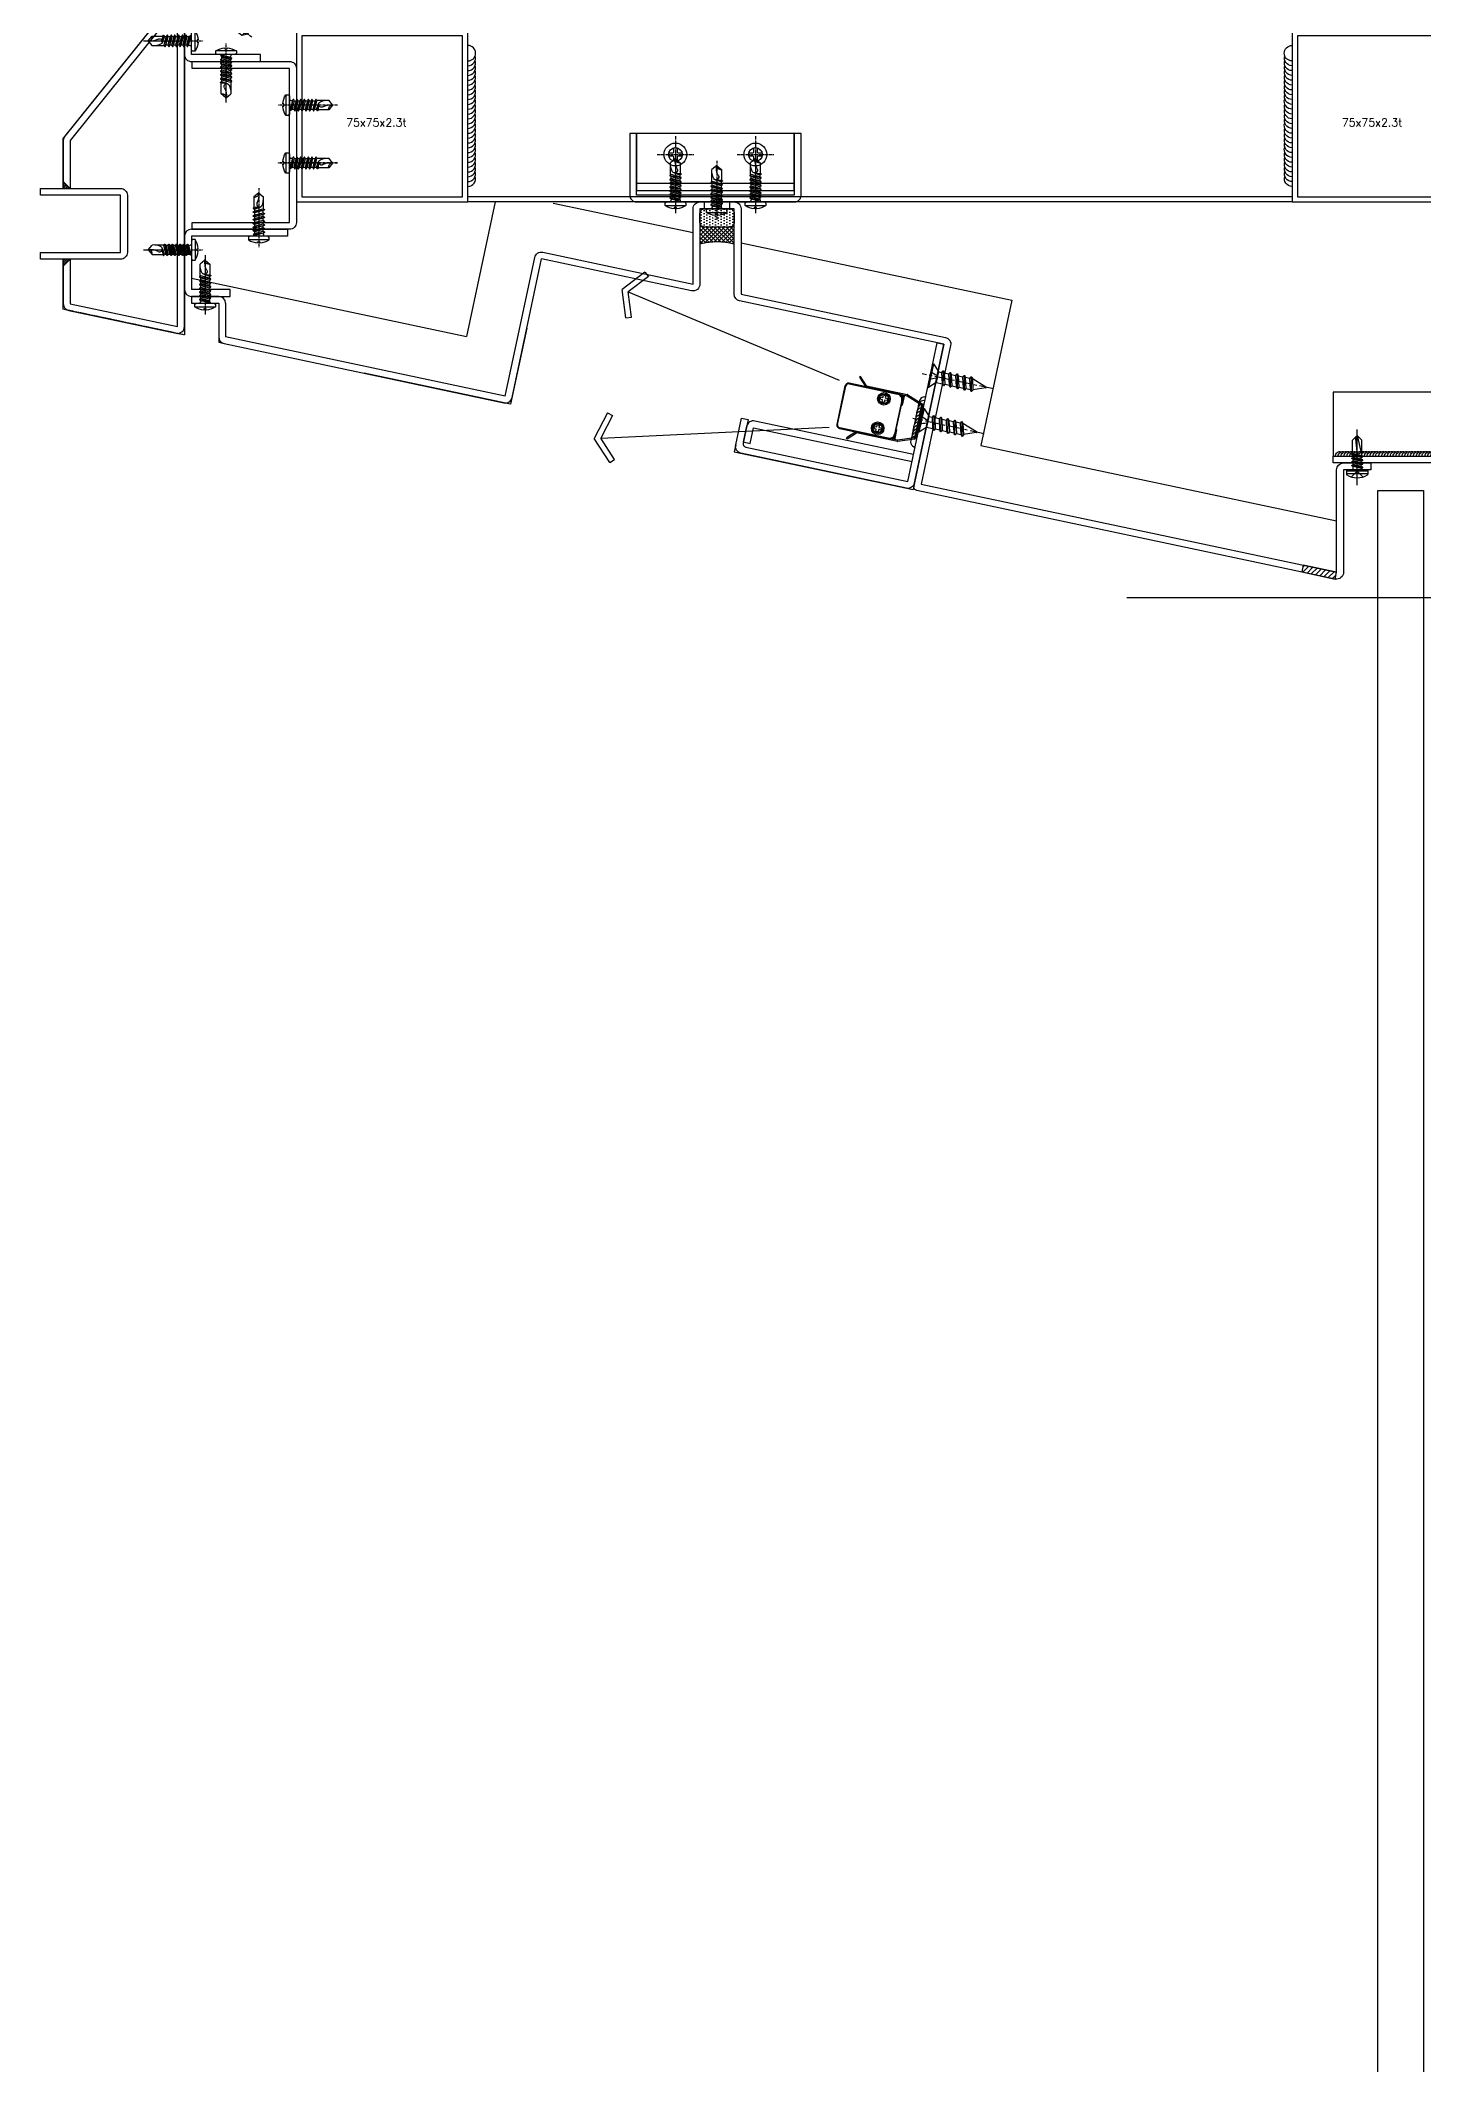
# Model space of a CAD drawing. Extents: x -3378 to 102197, y -3799 to 48702.
# Drawn here: x 85202 to 85807, y 27603 to 28489 of the extents above; entities that cross this region are included whole.
import ezdxf

# ---------------------------------------------------------------- set-up
doc = ezdxf.new("R2010")
doc.units = 0
doc.linetypes.add('CENTER', pattern=[2, 1.25, -0.25, 0.25, -0.25])
doc.linetypes.add('HIDDEN', pattern=[0.375, 0.25, -0.125])
for name, color, linetype in [('24WELD', 55, 'Continuous'), ('ARR', 6, 'Continuous'), ('BCM-draft', 252, 'Continuous'), ('BCM-SIL', 8, 'Continuous'), ('CENTER', 4, 'CENTER'), ('CL', 14, 'CENTER'), ('GM_SECT_15', 15, 'Continuous'), ('LAYER3', 165, 'Continuous'), ('螺絲 固定五金 FASTENERS', 124, 'Continuous'), ('螺絲、螺栓', 4, 'Continuous'), ('視覺模型鋁擠型暫替', 4, 'Continuous'), ('視覺模型鋁擠型暫替-RefEdit0', 4, 'Continuous'), ('金屬面材 METAL PANEL', 2, 'Continuous'), ('隱藏線 HIDDEN', 8, 'HIDDEN')]:
    doc.layers.add(name, color=color, linetype=linetype)
doc.layers.add('不顯示', color=254, linetype='Continuous', plot=False)
doc.styles.add('DIM', font='simplex.shx', dxfattribs={"bigfont": 'chineset.shx'})
pattern_1 = [(45, (-80779.971, -992207.95374), (-0.44194173824, 0.44194173824), [])]

# ---------------------------------------------------------------- blocks, each defined once
blk = doc.blocks.new('A$C20AE7E0D')
at = {"layer": 'ARR', "color": 0, "linetype": 'CENTER', "ltscale": 0.87}
blk.add_line((21, 0), (-5.1, 0), dxfattribs=at)
at = {"layer": 'ARR', "color": 0, "linetype": 'ByBlock', "ltscale": 0.3}
for p, q in [((-1.61, -4.5), (-1.61, 4.5)), ((0.5, 2.24), (1.14, 1.9)), ((0.72, 2.13), (1.65, -2.5)), ((1.89, 1.9), (1.14, 1.9)), ((2.24, 2.5), (3.24, -2.5)), ((3.48, 1.9), (2.73, 1.9)), ((3.83, 2.5), (4.83, -2.5)), ((5.07, 1.9), (4.32, 1.9)), ((5.42, 2.5), (6.42, -2.5)), ((6.81, 1.9), (5.91, 1.9)), ((7.16, 2.5), (8.16, -2.5)), ((8.4, 1.9), (7.65, 1.9)), ((8.75, 2.5), (9.75, -2.5)), ((10.14, 1.9), (9.24, 1.9)), ((10.49, 2.5), (11.49, -2.5)), ((11.73, 1.9), (10.98, 1.9)), ((12.08, 2.5), (12.7, -0.6)), ((17.12, 2.1), (12.46, 2.1)), ((18.83, 0.06), (17.12, 2.1)), ((18.83, 0.06), (18.95, 0.06)), ((19, -0.01), (19, 0.01)), ((2.14, -1.9), (2.89, -1.9)), ((3.73, -1.9), (4.48, -1.9)), ((5.32, -1.9), (6.07, -1.9)), ((6.91, -1.9), (7.81, -1.9)), ((8.65, -1.9), (9.4, -1.9)), ((10.24, -1.9), (11.14, -1.9)), ((11.87, -2.1), (15.91, -2.1)), ((18.83, -0.06), (17.12, -2.1)), ((18.83, -0.06), (18.95, -0.06))]:
    blk.add_line(p, q, dxfattribs=at)
blk.add_lwpolyline([(-2.98, -0.5, 0.134476), (-1.61, -4.5), (-0.58, -4.5, 0.198912), (-0.44, -4.44), (-0.06, -4.06, 0.198912), (0, -3.92), (0, 3.92, 0.198912), (-0.06, 4.06), (-0.44, 4.44, 0.198912), (-0.58, 4.5), (-1.61, 4.5, 0.134562), (-2.98, 0.5), (-2.48, 0.5), (-2.48, -0.5), (-2.98, -0.5)], format="xyb", dxfattribs=at)
blk.add_lwpolyline([(1.14, 1.9), (2.14, -1.9), (1.8, -2.5), (1.65, -2.5), (1.3, -1.9), (0.3, 1.9), (0.5, 2.24)], dxfattribs=at)
for points in [[(3.24, -2.5), (2.89, -1.9), (1.89, 1.9), (2.24, 2.5), (2.39, 2.5), (2.73, 1.9), (3.73, -1.9), (3.39, -2.5)], [(4.83, -2.5), (4.48, -1.9), (3.48, 1.9), (3.83, 2.5), (3.98, 2.5), (4.32, 1.9), (5.32, -1.9), (4.98, -2.5)], [(6.42, -2.5), (6.07, -1.9), (5.07, 1.9), (5.42, 2.5), (5.57, 2.5), (5.91, 1.9), (6.91, -1.9), (6.57, -2.5)], [(8.16, -2.5), (7.81, -1.9), (6.81, 1.9), (7.16, 2.5), (7.31, 2.5), (7.65, 1.9), (8.65, -1.9), (8.31, -2.5)], [(9.75, -2.5), (9.4, -1.9), (8.4, 1.9), (8.75, 2.5), (8.9, 2.5), (9.24, 1.9), (10.24, -1.9), (9.9, -2.5)], [(11.49, -2.5), (11.14, -1.9), (10.14, 1.9), (10.49, 2.5), (10.64, 2.5), (10.98, 1.9), (11.98, -1.9), (11.64, -2.5)], [(12.08, 2.5), (11.73, 1.9), (12.7, -0.6), (12.46, 2.1), (12.23, 2.5)]]:
    blk.add_lwpolyline(points, close=True, dxfattribs=at)
for centre, radius, start, end in [((0.67, 3.07), 0.874, 220.33884, 257.78016), ((13.86, -0.29), 1.2, 56.15202, 236.15202), ((17.85, 6.88), 7.01, 241.64577, 278.00805), ((18.9, 1.75), 1.82, 168.86169, 267.68654), ((18.95, 0.01), 0.05, 0, 90), ((1.17, -3.34), 1.44, 84.73115, 144.21996), ((16.52, 4.88), 7.01, 241.64577, 274.95411), ((18.95, -0.01), 0.05, 270, 0)]:
    blk.add_arc(centre, radius, start, end, dxfattribs=at)
blk = doc.blocks.new('*U77')
at = {"color": 0, "linetype": 'ByBlock'}
blk.add_blockref('A$C20AE7E0D', (0, 0), dxfattribs=at)
blk = doc.blocks.new('123')
at = {"layer": '金屬面材 METAL PANEL', "linetype": 'Continuous'}
for p, q in [((-48.96, -38.34), (-48.96, -14.95)), ((-45.96, -11.95), (-3.96, -11.95)), ((-3.96, -14.95), (-45.96, -14.95)), ((-45.96, -14.95), (-45.96, -38.34)), ((-3.96, -11.95), (-3.96, -14.95)), ((-28.96, -38.34), (-45.96, -38.34)), ((-45.96, -41.34), (-28.96, -41.34)), ((-28.96, -41.34), (-28.96, -38.34))]:
    blk.add_line(p, q, dxfattribs=at)
blk.add_lwpolyline([(-48.96, 76.42), (-48.96, 64.42, 0.414214), (-45.96, 61.42), (-15.78, 61.42), (-15.78, 64.42), (-45.96, 64.42), (-45.96, 76.42), (-48.96, 76.42)], format="xyb", dxfattribs=at)
blk.add_lwpolyline([(-45.67, 61.42), (-3, 61.42, -0.414214), (0, 58.42), (0, -8.95, -0.414214), (-3, -11.95), (-45.67, -11.95), (-45.67, -8.95), (-3, -8.95), (-3, 58.42), (-45.67, 58.42)], format="xyb", close=True, dxfattribs=at)
for centre, start, end in [((-45.96, -14.95), 90, 180), ((-45.96, -38.34), 180, 270)]:
    blk.add_arc(centre, 3, start, end, dxfattribs=at)
at = {"layer": '螺絲 固定五金 FASTENERS', "xscale": -1}
blk.add_blockref('*U77', (-45.96, 70.42), dxfattribs=at)
at = {"layer": '螺絲 固定五金 FASTENERS'}
for p, xscale, rotation in [((-30.78, 64.42), -1.000000000000001, 90), ((-3, 42.35), -1, 180), ((-3, 17.03), -1, 180), ((-39.96, -44.34), -1, 270)]:
    blk.add_blockref('*U77', p, dxfattribs=dict(at, xscale=xscale, rotation=rotation))
for p, rotation in [((-16.46, -14.95), 90), ((-45.96, -20.95), 180)]:
    blk.add_blockref('*U77', p, dxfattribs=dict(at, rotation=rotation))
blk = doc.blocks.new('雨遮外緣鋁擠型03')
at = {"layer": '視覺模型鋁擠型暫替', "linetype": 'Continuous'}
h = blk.add_hatch(dxfattribs=at)
h.set_pattern_fill('ANSI31', color=1, scale=5)
h.set_pattern_definition(pattern_1)
h.paths.add_polyline_path([(0, 53), (3, 53), (0, 56)])
h = blk.add_hatch(dxfattribs=at)
h.set_pattern_fill('ANSI31', color=1, scale=5)
h.set_pattern_definition(pattern_1)
h.paths.add_polyline_path([(0, 19), (3, 22), (0, 22)])
for p, q in [((0, 56), (0, 56)), ((0, 56), (0, 56)), ((0, 56), (3, 53)), ((3, 22), (0, 19)), ((0, 19), (0, 19)), ((0, 19), (0, 19))]:
    blk.add_line(p, q, dxfattribs=at)
at = {"layer": '視覺模型鋁擠型暫替', "color": 1, "linetype": 'Continuous'}
for points in [[(3, 53), (0, 53), (0, 56), (3, 53)], [(3, 22), (0, 22), (0, 19), (3, 22)]]:
    blk.add_lwpolyline(points, dxfattribs=at)
at = {"layer": '金屬面材 METAL PANEL'}
blk.add_lwpolyline([(0, 19), (0, 2.54, 0.3543), (2.38, -0.39), (49.38, -10.35, 0.476787), (53, -7.42), (53, 137.36), (50.11, 137.36), (0.66, 75.82, 0.170863), (0, 73.94), (0, 56)], format="xyb", dxfattribs=at)
blk.add_lwpolyline([(2.99, 22), (3, 2.54), (50, -7.42), (50, 132.43), (3, 73.94), (2.99, 53)], dxfattribs=at)
blk.add_lwpolyline([(-10, 53), (25, 53, -0.414214), (28, 50), (28, 25, -0.414214), (25, 22), (-10, 22), (-10, 25), (25, 25), (25, 50), (-10, 50)], format="xyb", close=True, dxfattribs=at)
at = {"layer": '隱藏線 HIDDEN'}
blk.add_lwpolyline([(0, 53), (0, 75), (50.11, 137.36), (53, 137.36), (53, -11.12), (0, 0.11), (0, 22)], dxfattribs=at)
blk = doc.blocks.new('A$C19CB1797')
at = {"layer": 'BCM-SIL'}
for p, q in [((3.53, 19.39, 0), (13.03, 19.39, 0)), ((3.53, 18.16, 0), (13.03, 18.16, 0)), ((8.28, 24.29, 0), (8.28, 0, 0)), ((6.49, 17.06, 0), (5.88, 16.71, 0)), ((5.88, 16.71, 0), (10.68, 15.91, 0)), ((5.88, 16.71, 0), (5.88, 16.51, 0)), ((5.88, 16.51, 0), (10.68, 15.72, 0)), ((5.88, 16.51, 0), (6.49, 16.16, 0)), ((6.49, 15.47, 0), (5.88, 15.12, 0)), ((5.88, 15.12, 0), (10.68, 14.32, 0)), ((5.88, 15.12, 0), (5.88, 14.92, 0)), ((5.88, 14.92, 0), (10.68, 14.13, 0)), ((5.88, 14.92, 0), (6.49, 14.57, 0)), ((6.49, 13.88, 0), (5.88, 13.53, 0)), ((5.88, 13.53, 0), (10.68, 12.74, 0)), ((5.88, 13.53, 0), (5.88, 13.33, 0)), ((5.88, 13.33, 0), (10.68, 12.54, 0)), ((5.88, 13.33, 0), (6.49, 12.98, 0)), ((6.49, 12.3, 0), (5.88, 11.94, 0)), ((5.88, 11.94, 0), (10.68, 11.15, 0)), ((5.88, 11.94, 0), (5.88, 11.75, 0)), ((5.88, 11.75, 0), (10.68, 10.95, 0)), ((5.88, 11.75, 0), (6.28, 11.52, 0)), ((8.28, 2.66, 0), (6.28, 11.52, 0)), ((6.28, 11.52, 0), (6.28, 4.66, 0)), ((6.28, 11.52, 0), (10.28, 10.72, 0)), ((6.49, 17.06, 0), (10.07, 16.26, 0)), ((6.49, 16.16, 0), (10.07, 15.36, 0)), ((6.49, 16.16, 0), (6.49, 15.47, 0)), ((6.49, 15.47, 0), (10.07, 14.68, 0)), ((6.49, 14.57, 0), (10.07, 13.78, 0)), ((6.49, 14.57, 0), (6.49, 13.88, 0)), ((6.49, 13.88, 0), (10.07, 13.09, 0)), ((6.49, 12.98, 0), (10.07, 12.19, 0)), ((6.49, 12.98, 0), (6.49, 12.3, 0)), ((6.49, 12.3, 0), (10.07, 11.5, 0)), ((9.03, 4.16, 0), (8.28, 11.12, 0)), ((10.07, 17.06, 0), (10.07, 16.26, 0)), ((10.07, 17.06, 0), (10.07, 16.26, 0)), ((10.07, 16.26, 0), (10.68, 15.91, 0)), ((10.68, 15.72, 0), (10.07, 15.36, 0)), ((10.07, 15.36, 0), (10.07, 14.68, 0)), ((10.07, 14.68, 0), (10.68, 14.32, 0)), ((10.68, 14.13, 0), (10.07, 13.78, 0)), ((10.07, 13.78, 0), (10.07, 13.09, 0)), ((10.07, 13.09, 0), (10.68, 12.74, 0)), ((10.68, 12.54, 0), (10.07, 12.19, 0)), ((10.07, 12.19, 0), (10.07, 11.5, 0)), ((10.07, 11.5, 0), (10.68, 11.15, 0)), ((10.68, 10.95, 0), (10.28, 10.72, 0)), ((10.28, 10.72, 0), (10.28, 4.66, 0)), ((10.68, 15.91, 0), (10.68, 15.72, 0)), ((10.68, 14.32, 0), (10.68, 14.13, 0)), ((10.68, 12.74, 0), (10.68, 12.54, 0)), ((10.68, 11.15, 0), (10.68, 10.95, 0)), ((6.28, 4.66, 0), (8.28, 2.66, 0)), ((8.28, 2.66, 0), (10.28, 4.66, 0)), ((8.28, 2.66, 0), (9.03, 4.16, 0))]:
    blk.add_line(p, q, dxfattribs=at)
at = {"layer": 'BCM-SIL', "elevation": 0}
blk.add_lwpolyline([(12.8, 19.81, 0.297439), (3.75, 19.81, 0.253368), (3.53, 19.39), (3.53, 18.16, 0.414214), (4.03, 17.66), (12.53, 17.66, 0.414214), (13.03, 18.16), (13.03, 19.39, 0.253368)], format="xyb", close=True, dxfattribs=at)
at = {"layer": 'BCM-SIL', "ltscale": 0.1, "elevation": 0}
blk.add_lwpolyline([(5.78, 20.77), (7.8, 18.64, 0.205918), (8.28, 18.43, 0.205918), (8.75, 18.64), (10.78, 20.77)], format="xyb", dxfattribs=at)
at = {"layer": 'BCM-SIL'}
for centre, start, end in [((5.89, 17.06, 0), 0, 90), ((10.67, 17.06, 0), 90, 180)]:
    blk.add_arc(centre, 0.6, start, end, dxfattribs=at)
blk = doc.blocks.new('75x75x2.3t')
at = {"layer": 'GM_SECT_15'}
for points in [[(0, -75), (75, -75), (75, 0), (0, 0)], [(2.3, -72.7), (72.7, -72.7), (72.7, -2.3), (2.3, -2.3)]]:
    blk.add_lwpolyline(points, close=True, dxfattribs=at)
at = {"layer": '不顯示', "linetype": 'Continuous', "insert": (21.79, -38.48), "char_height": 3.5, "attachment_point": 1, "style": 'DIM'}
blk.add_mtext_dynamic_manual_height_columns('75x75x2.3t', width=3.4858, gutter_width=17.5, heights=[0], dxfattribs=at)
blk = doc.blocks.new('*U35')
blk.add_lwpolyline([(1.22, 0.68), (2.48, 0.68, -0.398336), (3.02, 0.16, -0.027263), (3.02, -0.16, -0.398336), (2.48, -0.68), (1.22, -0.68, 0.414214), (0.68, -1.22), (0.68, -2.48, -0.398336), (0.16, -3.02, -0.027263), (-0.16, -3.02, -0.398336), (-0.68, -2.48), (-0.68, -1.22, 0.414214), (-1.22, -0.68), (-2.48, -0.68, -0.398336), (-3.02, -0.16, -0.027263), (-3.02, 0.16, -0.398336), (-2.48, 0.68), (-1.22, 0.68, 0.414214), (-0.68, 1.22), (-0.68, 2.48, -0.398336), (-0.16, 3.02, -0.027263), (0.16, 3.02, -0.398336), (0.68, 2.48), (0.68, 1.22, 0.414214)], format="xyb", close=True)
blk.add_circle((0, 0), 5)
at = {"layer": 'CL'}
for p, q in [((-8.04, 0), (8.04, 0)), ((0, 8.04), (0, -8.04))]:
    blk.add_line(p, q, dxfattribs=at)
blk = doc.blocks.new('圓孔6mm')
at = {"layer": '視覺模型鋁擠型暫替', "color": 6, "linetype": 'Continuous'}
blk.add_circle((0, 0), 3, dxfattribs=at)
at = {"layer": 'BCM-draft'}
blk.add_blockref('*U35', (0, 0), dxfattribs=at)
blk = doc.blocks.new('4t托架')
at = {"layer": '視覺模型鋁擠型暫替', "color": 6, "linetype": 'Continuous'}
blk.add_line((-0.7, -22), (-69.7, -22), dxfattribs=at)
at = {"layer": '視覺模型鋁擠型暫替', "color": 6, "linetype": 'Continuous', "elevation": 0}
blk.add_lwpolyline([(-69.7, -25), (-0.7, -25), (-0.7, 0), (-69.7, 0)], close=True, dxfattribs=at)
at = {"layer": '金屬面材 METAL PANEL', "linetype": 'Continuous', "elevation": 0}
blk.add_lwpolyline([(-69.7, 0), (-72.7, 0), (-72.7, -27, 0.414214), (-69.7, -30), (-0.7, -30, 0.414214), (2.3, -27), (2.3, 0), (-0.7, 0), (-0.7, -27), (-69.7, -27)], format="xyb", close=True, dxfattribs=at)
at = {"layer": '螺絲 固定五金 FASTENERS', "xscale": -1, "rotation": 270}
for p in [(-52.7, -30), (-17.7, -30)]:
    blk.add_blockref('*U77', p, dxfattribs=at)
at = {"layer": '視覺模型鋁擠型暫替', "linetype": 'Continuous'}
for p in [(-52.7, -9.26), (-17.7, -9.26)]:
    blk.add_blockref('圓孔6mm', p, dxfattribs=at)
blk = doc.blocks.new('*u927')
at = {"layer": 'CENTER', "color": 0, "ltscale": 5}
blk.add_line((28.28, 0), (-3.62, 0), dxfattribs=at)
at = {"layer": '螺絲、螺栓', "color": 0, "linetype": 'ByBlock', "ltscale": 0.2}
for p, q in [((0.3, 5.3), (0.3, -5.3)), ((3.1, 2.5), (3.1, -2.5)), ((3.1, 2.39), (4.64, 2.39)), ((5.08, 3.15), (6.34, -3.15)), ((5.7, 2.39), (7.79, 2.39)), ((8.23, 3.15), (9.49, -3.15)), ((8.85, 2.39), (10.94, 2.39)), ((11.38, 3.15), (12.64, -3.15)), ((12, 2.39), (14.09, 2.39)), ((14.53, 3.15), (15.79, -3.15)), ((17.24, 2.39), (15.15, 2.39)), ((17.68, 3.15), (18.94, -3.15)), ((18.17, 2.61), (24.84, 0.24)), ((3.1, -2.39), (5.9, -2.39)), ((6.96, -2.39), (9.05, -2.39)), ((10.11, -2.39), (12.2, -2.39)), ((13.26, -2.39), (15.35, -2.39)), ((16.41, -2.39), (18.5, -2.39)), ((24.84, -0.23), (19.52, -2.25))]:
    blk.add_line(p, q, dxfattribs=at)
blk.add_lwpolyline([(3.1, -2.5), (0.3, -5.3), (0, -5.3), (0, 5.3), (0.3, 5.3), (3.1, 2.5)], dxfattribs=at)
blk.add_lwpolyline([(0, 1.61, -0.048054), (2.67, 0.68, -0.292428), (3.1, 0, -0.292428), (2.67, -0.68, -0.048054), (0, -1.61, -0.048054)], format="xyb", dxfattribs=at)
for points in [[(6.34, -3.15), (5.9, -2.39), (4.64, 2.39), (5.08, 3.15), (5.27, 3.15), (5.7, 2.39), (6.96, -2.39), (6.53, -3.15)], [(9.49, -3.15), (9.05, -2.39), (7.79, 2.39), (8.23, 3.15), (8.42, 3.15), (8.85, 2.39), (10.11, -2.39), (9.68, -3.15)], [(12.64, -3.15), (12.2, -2.39), (10.94, 2.39), (11.38, 3.15), (11.57, 3.15), (12, 2.39), (13.26, -2.39), (12.83, -3.15)], [(15.79, -3.15), (15.35, -2.39), (14.09, 2.39), (14.53, 3.15), (14.72, 3.15), (15.15, 2.39), (16.41, -2.39), (15.98, -3.15)], [(18.94, -3.15), (18.5, -2.39), (17.24, 2.39), (17.68, 3.15), (17.87, 3.15), (18.3, 2.39), (19.56, -2.39), (19.13, -3.15)]]:
    blk.add_lwpolyline(points, close=True, dxfattribs=at)
blk.add_arc((24.75, 0), 0.252, 292.16272, 69.4623, dxfattribs=at)
blk = doc.blocks.new('*U929')
blk.add_blockref('*u927', (0, 0))
blk = doc.blocks.new('燈座')
for p, q in [((-78.77, 14.27), (-79.2, 11.3)), ((-79.16, 11.3), (0, 0)), ((0.42, 2.97, 0), (0, 0))]:
    blk.add_line(p, q)
at = {"layer": '金屬面材 METAL PANEL', "linetype": 'Continuous'}
for points in [[(9.18, 64.35), (0.42, 2.97, -0.414214), (-2.97, 0.42), (-76.23, 10.88, -0.414214), (-78.77, 14.27), (-77.08, 26.15), (-74.11, 25.73), (-75.59, 15.33, 0.414214), (-74.32, 13.64), (-2.55, 3.39), (6.21, 64.77)], [(-72.55, 15.4), (-71.56, 22.33), (-1.27, 12.3), (-0.85, 15.27), (-71.14, 25.3, 0.414214), (-74.53, 22.76), (-75.52, 15.83)]]:
    blk.add_lwpolyline(points, format="xyb", close=True, dxfattribs=at)
at = {"layer": '螺絲 固定五金 FASTENERS', "rotation": 351.8790730473864}
for p in [(4.14, 50.28, 0), (1.32, 30.48, 0)]:
    blk.add_blockref('*U929', p, dxfattribs=at)
blk = doc.blocks.new('箭頭2')
at = {"layer": 'LAYER3', "ltscale": 10}
for p, q in [((-21.7, -12.5), (0, 0)), ((21.7, -12.5), (0, 0)), ((-21.7, -12.5), (-19.2, -16.8)), ((-19.2, -16.8), (0, -5.8)), ((19.2, -16.8), (0, -5.8)), ((0, -5.8), (0, -205.8)), ((21.7, -12.5), (19.2, -16.8))]:
    blk.add_line(p, q, dxfattribs=at)
blk = doc.blocks.new('L1燈具')
at = {"color": 133, "linetype": 'Continuous'}
for p, q in [((-26.94, 17.91), (-27.33, 17.61)), ((-24, 14), (-26.94, 17.91)), ((-27.33, 17.61), (-24.4, 13.7)), ((-24, 14), (-5.92, 11.42)), ((-9.83, 11.47), (-5.99, 10.93)), ((-7.78, 10.68), (-8.05, 8.75)), ((-7.29, 10.61), (-7.85, 6.69)), ((-5.99, 10.93), (0.56, 7.42)), ((-5.76, 11.36), (0.79, 7.86)), ((-8.34, 6.76), (-7.85, 6.69)), ((0.56, 7.42), (-1.54, -7.28)), ((1.05, 7.35), (-1.05, -7.35)), ((-27.26, -6.33), (-31.17, -9.26)), ((-30.87, -9.66), (-26.96, -6.72)), ((-8.88, -9.3), (-26.96, -6.72)), ((-8.81, -8.81), (-12.64, -8.27)), ((-10.46, -8.08), (-10.18, -6.15)), ((-9.97, -8.15), (-9.41, -4.23)), ((-9.9, -4.16), (-9.41, -4.23)), ((-1.54, -7.28), (-8.81, -8.81)), ((-1.44, -7.77), (-8.71, -9.3)), ((-30.87, -9.66), (-31.17, -9.26))]:
    blk.add_line(p, q, dxfattribs=at)
at = {"color": 53}
for p, q in [((-33.28, 13.37), (-35.71, -3.65)), ((-10.1, 11.58), (-31.58, 14.64)), ((-10.13, -6.29), (-7.98, 8.75)), ((-34.43, -5.35), (-12.96, -8.41))]:
    blk.add_line(p, q, dxfattribs=at)
at = {"color": 165}
for p, q in [((-35.67, -3.63), (-33.25, 13.34)), ((-35.48, -3.66), (-33.06, 13.31)), ((-33.28, 13.37), (-33.22, 13.62)), ((-33.28, 13.37), (-33.28, 13.37)), ((-33.25, 13.34), (-33.28, 13.37)), ((-33.06, 13.31), (-33.25, 13.34)), ((-33.22, 13.62), (-33.1, 13.9)), ((-33.1, 13.9), (-32.92, 14.15)), ((-31.59, 14.41), (-31.56, 14.61)), ((-31.59, 14.41), (-10.16, 11.36)), ((-31.56, 14.61), (-31.58, 14.64)), ((-31.58, 14.64), (-31.58, 14.64)), ((-31.56, 14.61), (-10.14, 11.55)), ((-17.58, 8.59), (-17.44, 9.58)), ((-17.44, 9.58), (-16.45, 9.44)), ((-16.45, 9.44), (-16.31, 10.43)), ((-16.31, 10.43), (-15.32, 10.29)), ((-15.32, 10.29), (-15.46, 9.3)), ((-15.46, 9.3), (-14.47, 9.16)), ((-14.47, 9.16), (-14.61, 8.17)), ((-10.16, 11.36), (-10.14, 11.55)), ((-10.14, 11.55), (-10.1, 11.58)), ((-10.1, 11.58), (-10.1, 11.58)), ((-16.59, 8.45), (-17.58, 8.59)), ((-16.73, 7.46), (-16.59, 8.45)), ((-15.74, 7.32), (-16.73, 7.46)), ((-15.6, 8.31), (-15.74, 7.32)), ((-14.61, 8.17), (-15.6, 8.31)), ((-8.21, 8.75), (-10.35, -6.23)), ((-8.01, 8.73), (-10.15, -6.26)), ((-10.1, -6.1), (-8.01, 8.55)), ((-8.21, 8.75), (-8.01, 8.73)), ((-8.01, 8.73), (-7.98, 8.75)), ((-7.98, 8.75), (-7.98, 8.75)), ((-35.72, -3.9), (-35.71, -3.65)), ((-35.68, -4.21), (-35.72, -3.9)), ((-35.67, -3.63), (-35.71, -3.65)), ((-35.71, -3.65), (-35.71, -3.65)), ((-35.58, -4.5), (-35.68, -4.21)), ((-35.48, -3.66), (-35.67, -3.63)), ((-34.4, -5.32), (-34.43, -5.35)), ((-34.43, -5.35), (-34.43, -5.35)), ((-34.37, -5.13), (-34.4, -5.32)), ((-12.98, -8.38), (-34.4, -5.32)), ((-12.95, -8.18), (-34.37, -5.13)), ((-19.44, -4.45), (-19.3, -3.46)), ((-18.45, -4.59), (-19.44, -4.45)), ((-19.3, -3.46), (-18.31, -3.6)), ((-18.59, -5.58), (-18.45, -4.59)), ((-17.6, -5.72), (-18.59, -5.58)), ((-18.31, -3.6), (-18.17, -2.61)), ((-18.17, -2.61), (-17.18, -2.75)), ((-17.46, -4.73), (-17.6, -5.72)), ((-16.47, -4.87), (-17.46, -4.73)), ((-17.18, -2.75), (-17.32, -3.74)), ((-17.32, -3.74), (-16.33, -3.88)), ((-16.33, -3.88), (-16.47, -4.87)), ((-12.95, -8.18), (-12.98, -8.38)), ((-12.98, -8.38), (-12.96, -8.41)), ((-12.96, -8.41), (-12.96, -8.41)), ((-10.35, -6.23), (-10.15, -6.26)), ((-10.15, -6.26), (-10.13, -6.29)), ((-10.13, -6.29), (-10.13, -6.29))]:
    blk.add_line(p, q, dxfattribs=at)
at = {"color": 165, "linetype": 'Continuous'}
for p, q in [((-24, 14), (-24.4, 13.7)), ((-24, 14), (-24.25, 13.57)), ((-24, 14), (-24.07, 13.54)), ((-7.73, 11.17), (-7.88, 11.06)), ((-7.29, 10.61), (-7.78, 10.68)), ((-5.92, 11.42), (-5.99, 10.93)), ((-5.76, 11.36), (-5.99, 10.93)), ((-8.29, 8.76), (-8.09, 8.73)), ((-8.09, 8.73), (-8.06, 8.75)), ((-8.06, 8.72), (-7.57, 8.65)), ((0.79, 7.86), (0.56, 7.42)), ((1.05, 7.35), (0.56, 7.42)), ((-26.96, -6.72), (-27.26, -6.33)), ((-26.96, -6.72), (-27.08, -6.24)), ((-26.96, -6.72), (-26.89, -6.26)), ((-10.55, -8.56), (-10.66, -8.41)), ((-9.97, -8.15), (-10.46, -8.08)), ((-10.4, -6.09), (-10.21, -6.12)), ((-10.21, -6.12), (-10.19, -6.15)), ((-10.18, -6.12), (-9.69, -6.19)), ((-8.88, -9.3), (-8.81, -8.81)), ((-8.71, -9.3), (-8.81, -8.81)), ((-1.44, -7.77), (-1.54, -7.28)), ((-1.05, -7.35), (-1.54, -7.28))]:
    blk.add_line(p, q, dxfattribs=at)
at = {"color": 165}
for points in [[(-32.92, 14.15), (-32.69, 14.36), (-32.43, 14.52), (-32.13, 14.62), (-31.83, 14.66), (-31.58, 14.64)], [(-10.1, 11.58), (-9.67, 11.47), (-9.21, 11.27), (-8.8, 10.97), (-8.46, 10.6), (-8.2, 10.17), (-8.03, 9.69), (-7.96, 9.2), (-7.98, 8.75)], [(-34.43, -5.35), (-34.68, -5.29), (-34.96, -5.17), (-35.21, -4.99), (-35.42, -4.76), (-35.58, -4.5)], [(-10.13, -6.29), (-10.23, -6.73), (-10.44, -7.19), (-10.73, -7.6), (-11.11, -7.94), (-11.54, -8.2), (-12.01, -8.37), (-12.51, -8.44), (-12.96, -8.41)]]:
    blk.add_lwpolyline(points, dxfattribs=at)
for centre, radius in [((-16.02, 8.87), 2.75), ((-16.02, 8.87), 2.22), ((-16.02, 8.87), 2.02), ((-17.88, -4.16), 2.75), ((-17.88, -4.16), 2.22), ((-17.88, -4.16), 2.02)]:
    blk.add_circle(centre, radius, dxfattribs=at)
at = {"color": 53}
for centre, radius, start, end in [((-31.79, 13.16), 1.5, 161.41035, 171.86378), ((-31.79, 13.16), 1.5, 154.48878, 160.63078), ((-31.8, 13.16), 1.5, 160.63394, 161.40665), ((-31.79, 13.16), 1.5, 149.87584, 154.49137), ((-31.8, 13.16), 1.5, 149.377, 149.8746), ((-31.79, 13.16), 1.5, 142.10367, 149.37327), ((-31.79, 13.16), 1.5, 138.3486, 142.10606), ((-31.79, 13.16), 1.5, 126.84084, 138.12399), ((-31.8, 13.16), 1.49, 138.12895, 138.34699), ((-31.79, 13.16), 1.5, 124.88879, 126.83621), ((-31.79, 13.16), 1.5, 115.30423, 124.89463), ((-31.79, 13.16), 1.5, 98.99441, 115.30188), ((-31.79, 13.16), 1.5, 92.25109, 99.0004), ((-31.79, 13.15), 1.5, 81.89169, 92.2467), ((-10.46, 9.1), 2.5, 351.87676, 81.88059), ((-34.22, -3.86), 1.5, 171.89169, 182.2467), ((-34.23, -3.86), 1.5, 182.2507, 183.12374), ((-34.22, -3.86), 1.5, 183.12681, 188.99694), ((-34.22, -3.86), 1.5, 188.99441, 193.77833), ((-34.22, -3.86), 1.5, 193.77954, 194.38124), ((-34.22, -3.86), 1.5, 194.38466, 201.08602), ((-34.22, -3.86), 1.5, 201.08324, 205.30188), ((-34.23, -3.87), 1.49, 205.30377, 205.62917), ((-34.22, -3.86), 1.5, 205.63419, 214.88915), ((-34.22, -3.87), 1.5, 214.88879, 216.83621), ((-34.22, -3.86), 1.5, 216.83554, 232.10606), ((-34.22, -3.86), 1.5, 232.09938, 244.49137), ((-34.22, -3.87), 1.5, 244.4852, 251.40622), ((-34.22, -3.86), 1.5, 251.41035, 261.86378), ((-12.6, -5.94), 2.5, 261.87676, 351.88058)]:
    blk.add_arc(centre, radius, start, end, dxfattribs=at)
at = {"color": 165}
for centre, radius, start, end in [((-31.77, 13.13), 1.5, 81.87463, 171.8793), ((-31.77, 13.13), 1.3, 81.87562, 171.88253), ((-10.49, 9.08), 2.3, 351.87563, 81.88251), ((-10.49, 9.08), 2.5, 351.87676, 81.88059), ((-10.58, 8.92), 2.6, 351.87907, 352.99836), ((-34.19, -3.84), 1.5, 171.87464, 261.87929), ((-34.19, -3.84), 1.3, 171.87562, 261.88253), ((-12.63, -5.91), 2.5, 261.87676, 351.88058), ((-12.63, -5.91), 2.3, 261.87563, 351.88251), ((-12.67, -5.73), 2.6, 350.75979, 351.87907)]:
    blk.add_arc(centre, radius, start, end, dxfattribs=at)
at = {"color": 133, "linetype": 'Continuous'}
for centre, radius, start, end in [((-24, 14), 0.495, 216.87907, 239.37907), ((-8.27, 10.75), 0.495, 351.87907, 81.87907), ((-8.27, 10.75), 0.99, 351.87907, 22.3868), ((-5.99, 10.93), 0.495, 61.87907, 81.87907), ((0.56, 7.42), 0.495, 351.87907, 61.87907), ((-26.96, -6.72), 0.495, 101.96935, 126.87907), ((-10.95, -8.01), 0.495, 261.87907, 351.87907), ((-10.95, -8.01), 0.99, 321.37135, 351.87907), ((-1.54, -7.28), 0.495, 281.87907, 351.87907), ((-8.81, -8.81), 0.495, 261.87907, 281.87907)]:
    blk.add_arc(centre, radius, start, end, dxfattribs=at)
at = {"color": 165, "linetype": 'Continuous'}
for centre, start, end in [((-10.63, 8.92), 351.87907, 352.99836), ((-12.7, -5.59), 350.75979, 351.87907)]:
    blk.add_arc(centre, 2.58, start, end, dxfattribs=at)
at = {"layer": 'LAYER3'}
for p, xscale, yscale, zscale, rotation in [((-133.46, 48.95), -0.5, 0.5, 0.5, 71.16989544259621), ((-141.27, -16.89), 0.4999999999999999, 0.4999999999999999, 0.4999999999999999, 96.57220988305077)]:
    blk.add_blockref('箭頭2', p, dxfattribs=dict(at, xscale=xscale, yscale=yscale, zscale=zscale, rotation=rotation))
blk = doc.blocks.new('*U740')
for centre, end in [((1, 31.5), 196.3529), ((1.1, 34), 196.3529), ((1.2, 36.5), 196.3529), ((1.3, 41.5), 196.3529), ((1.3, 39), 196.3529), ((1.4, 44), 196.3529), ((0.5, 16.5), 196.3529), ((0.5, 14), 196.3529), ((0.6, 19), 196.3529), ((0.7, 21.5), 196.3529), ((0.8, 24), 196.3529), ((0.9, 29), 196.3529), ((0.9, 26.5), 196.3529), ((0.1, 4), 268.1431), ((0.2, 6.5), 196.3529), ((0.3, 9), 196.3529), ((0.4, 11.5), 196.3529)]:
    blk.add_arc(centre, 4, 88.1431, end)
blk = doc.blocks.new('*U741')
for centre, end in [((-156.4, 5.1), 286.3529), ((-153.9, 5), 286.3529), ((-151.4, 4.9), 286.3529), ((-148.9, 4.8), 286.3529), ((-146.4, 4.7), 286.3529), ((-143.9, 4.7), 286.3529), ((-141.4, 4.6), 286.3529), ((-138.9, 4.5), 286.3529), ((-136.4, 4.4), 286.3529), ((-133.9, 4.3), 286.3529), ((-131.4, 4.3), 286.3529), ((-128.9, 4.2), 286.3529), ((-126.4, 4.1), 286.3529), ((-123.9, 4), 286.3529), ((-121.4, 3.9), 286.3529), ((-118.9, 3.9), 286.3529), ((-116.4, 3.8), 286.3529), ((-113.9, 3.7), 286.3529), ((-111.4, 3.6), 286.3529), ((-108.9, 3.5), 286.3529), ((-106.4, 3.5), 286.3529), ((-103.9, 3.4), 286.3529), ((-101.4, 3.3), 286.3529), ((-98.9, 3.2), 286.3529), ((-96.4, 3.1), 286.3529), ((-94, 3), 286.3529), ((-91.5, 3), 286.3529), ((-89, 2.9), 286.3529), ((-86.5, 2.8), 286.3529), ((-84, 2.7), 286.3529), ((-81.5, 2.6), 286.3529), ((-79, 2.6), 286.3529), ((-76.5, 2.5), 286.3529), ((-74, 2.4), 286.3529), ((-71.5, 2.3), 286.3529), ((-69, 2.2), 286.3529), ((-66.5, 2.2), 286.3529), ((-64, 2.1), 286.3529), ((-61.5, 2), 286.3529), ((-59, 1.9), 286.3529), ((-56.5, 1.8), 286.3529), ((-54, 1.7), 286.3529), ((-51.5, 1.7), 286.3529), ((-49, 1.6), 286.3529), ((-46.5, 1.5), 286.3529), ((-44, 1.4), 286.3529), ((-41.5, 1.3), 286.3529), ((-39, 1.3), 286.3529), ((-36.5, 1.2), 286.3529), ((-34, 1.1), 286.3529), ((-31.5, 1), 286.3529), ((-29, 0.9), 286.3529), ((-26.5, 0.9), 286.3529), ((-24, 0.8), 286.3529), ((-21.5, 0.7), 286.3529), ((-19, 0.6), 286.3529), ((-16.5, 0.5), 286.3529), ((-14, 0.5), 286.3529), ((-11.5, 0.4), 286.3529), ((-9, 0.3), 286.3529), ((-6.5, 0.2), 286.3529), ((-4, 0.1), 358.1431)]:
    blk.add_arc(centre, 4, 178.1431, end)
blk = doc.blocks.new('鋁板彎01')
at = {"layer": '金屬面材 METAL PANEL', "linetype": 'Continuous'}
blk.add_line((-3, 0), (-90, 0), dxfattribs=at)
at = {"layer": '金屬面材 METAL PANEL'}
blk.add_line((-90, 0), (-90, -28), dxfattribs=at)
blk.add_lwpolyline([(0, 0), (0, -28, -0.414214), (-3, -31), (-90, -31), (-90, -28), (-3, -28), (-3, 0), (-0.01, 0)], format="xyb", dxfattribs=at)
at = {"layer": '24WELD', "xscale": -0.5062500000000012, "yscale": 0.5062500000000012, "zscale": 0.5062500000000005, "rotation": 178.1430628016458}
for name, p in [('*U740', (-3, -2.03)), ('*U741', (-7.86, -28))]:
    blk.add_blockref(name, p, dxfattribs=at)
at = {"layer": 'BCM-SIL', "rotation": 90}
blk.add_blockref('A$C19CB1797', (14.66, -23.78, 0), dxfattribs=at)
blk = doc.blocks.new('*U649')
for centre, end in [((-69, 2.2), 286.3529), ((-66.5, 2.2), 286.3529), ((-64, 2.1), 286.3529), ((-61.5, 2), 286.3529), ((-59, 1.9), 286.3529), ((-56.5, 1.8), 286.3529), ((-54, 1.7), 286.3529), ((-51.5, 1.7), 286.3529), ((-49, 1.6), 286.3529), ((-46.5, 1.5), 286.3529), ((-44, 1.4), 286.3529), ((-41.5, 1.3), 286.3529), ((-39, 1.3), 286.3529), ((-36.5, 1.2), 286.3529), ((-34, 1.1), 286.3529), ((-31.5, 1), 286.3529), ((-29, 0.9), 286.3529), ((-26.5, 0.9), 286.3529), ((-24, 0.8), 286.3529), ((-21.5, 0.7), 286.3529), ((-19, 0.6), 286.3529), ((-16.5, 0.5), 286.3529), ((-14, 0.5), 286.3529), ((-11.5, 0.4), 286.3529), ((-9, 0.3), 286.3529), ((-6.5, 0.2), 286.3529), ((-4, 0.1), 358.1431)]:
    blk.add_arc(centre, 4, 178.1431, end)
blk = doc.blocks.new('*U640')
for centre, end in [((-69, 2.2), 286.3529), ((-66.5, 2.2), 286.3529), ((-64, 2.1), 286.3529), ((-61.5, 2), 286.3529), ((-59, 1.9), 286.3529), ((-56.5, 1.8), 286.3529), ((-54, 1.7), 286.3529), ((-51.5, 1.7), 286.3529), ((-49, 1.6), 286.3529), ((-46.5, 1.5), 286.3529), ((-44, 1.4), 286.3529), ((-41.5, 1.3), 286.3529), ((-39, 1.3), 286.3529), ((-36.5, 1.2), 286.3529), ((-34, 1.1), 286.3529), ((-31.5, 1), 286.3529), ((-29, 0.9), 286.3529), ((-26.5, 0.9), 286.3529), ((-24, 0.8), 286.3529), ((-21.5, 0.7), 286.3529), ((-19, 0.6), 286.3529), ((-16.5, 0.5), 286.3529), ((-14, 0.5), 286.3529), ((-11.5, 0.4), 286.3529), ((-9, 0.3), 286.3529), ((-6.5, 0.2), 286.3529), ((-4, 0.1), 358.1431)]:
    blk.add_arc(centre, 4, 178.1431, end)
blk = doc.blocks.new('*U650')
for centre, end in [((3.9, -1), 165.913), ((6.3, -1.6), 94.1228), ((8.7, -2.2), 94.1228), ((11.2, -2.8), 94.1228), ((13.6, -3.4), 94.1228), ((16, -4), 94.1228), ((18.4, -4.6), 94.1228), ((20.9, -5.2), 94.1228), ((23.3, -5.8), 94.1228), ((25.7, -6.4), 94.1228), ((28.1, -7.1), 94.1228), ((30.6, -7.7), 94.1228)]:
    blk.add_arc(centre, 4, 345.913, end)
blk = doc.blocks.new('外懸包板斷面(東側)01')
at = {"layer": 'BCM-SIL'}
h = blk.add_hatch(dxfattribs=at)
h.set_pattern_fill('DOTS', color=256, scale=20, angle=90, style=0)
h.set_pattern_definition([(270, (5743.2368, 36187.2414), (-1.25, -0.625), [0, -1.25])])
h.paths.add_polyline_path([(278.47, 42.06, -0.414214), (280.47, 44.06), (291.47, 44.06, -0.414214), (293.47, 42.06), (293.47, 38.08, -0.414214), (291.47, 36.08), (280.47, 36.08, -0.414214), (278.47, 38.08)])
h = blk.add_hatch(dxfattribs=at)
h.set_pattern_fill('ANSI37', color=256, scale=10, style=0)
h.set_pattern_definition([(315, (5743.2368, 36187.2414), (-0.883883476, -0.883883476), []), (225, (5743.2368, 36187.2414), (-0.883883476, 0.883883476), [])])
h.paths.add_polyline_path([(278.47, 38.08, 0.414214), (280.47, 36.08), (291.47, 36.08, 0.414214), (293.47, 38.08), (293.47, 28.56, 0.133333), (278.47, 28.56)])
at = {"layer": '金屬面材 METAL PANEL'}
h = blk.add_hatch(dxfattribs=at)
h.set_pattern_fill('ANSI31', color=1, scale=0.5)
h.set_pattern_definition([(45, (-77480.98, -98837.8575), (-1.122532015, 1.122532015), [])])
h.paths.add_polyline_path([(542.34, -111.83), (541.71, -114.76), (556.39, -117.87), (557.01, -114.94)])
for p, q in [((202.7, -8.19), (195.66, -41.45)), ((195.66, -41.45), (131.55, -27.87))]:
    blk.add_line(p, q)
at = {"layer": 'BCM-SIL', "elevation": 0}
blk.add_lwpolyline([(291.47, 36.08), (280.47, 36.08, -0.414214), (278.47, 38.08), (278.47, 42.06, -0.414214), (280.47, 44.06), (291.47, 44.06, -0.414214), (293.47, 42.06), (293.47, 38.08, -0.414214)], format="xyb", close=True, dxfattribs=at)
at = {"layer": 'BCM-SIL'}
blk.add_arc((285.97, 0.94), 28.62, 74.81071, 105.18929, dxfattribs=at)
at = {"layer": 'GM_SECT_15'}
for p, q in [((537.52, 49.36), (176.96, 49.36)), ((537.52, 47.06), (176.96, 47.06))]:
    blk.add_line(p, q, dxfattribs=at)
at = {"layer": '視覺模型鋁擠型暫替-RefEdit0'}
blk.add_lwpolyline([(68, -11.98), (68, -14.27), (70.38, -14.91)], dxfattribs=at)
at = {"layer": '金屬面材 METAL PANEL'}
for p, q in [((188.85, 47.06), (176.38, -11.81)), ((214.31, 46.59), (275.47, 33.64)), ((296.47, 29.19), (414.86, 4.11)), ((196.28, -38.52), (209.13, 22.14)), ((56, 13.69, 0), (176.38, -11.81)), ((68, 5.73), (56, 5.73)), ((56, 5.73), (56, 2.73)), ((56, 2.73), (68, 2.73)), ((68, 2.73), (68, -11.98)), ((71, 2.73), (71, -11.98)), ((414.86, 4.11), (401.39, -59.48)), ((70.38, -14.91), (192.72, -40.83)), ((193.34, -37.89), (71, -11.98)), ((401.39, -59.48), (557.01, -92.45)), ((572.01, -67.12, 0), (572.01, -70.12, 0))]:
    blk.add_line(p, q, dxfattribs=at)
for points in [[(193.34, -37.89), (206.19, 22.76, -0.414214), (209.75, 25.07), (275.47, 11.15), (275.47, 44.06, -0.414214), (278.47, 47.06), (291.47, 47.06), (291.47, 44.06), (278.47, 44.06), (278.47, 11.15, -0.476769), (274.85, 8.21), (209.13, 22.14)], [(572.01, -70.12), (560.01, -70.12), (560.01, -114.94, -0.476769), (556.39, -117.87), (373.31, -79.09, -0.414214), (372.08, -77.19), (385.22, -15.17), (295.85, 3.77, -0.354308), (293.47, 6.7), (293.47, 44.06), (280.47, 44.06), (280.47, 47.06), (293.47, 47.06, -0.414214), (296.47, 44.06), (296.47, 6.7), (385.84, -12.23, -0.414214), (388.16, -15.79), (375.31, -76.44), (557.01, -114.94), (557.01, -70.12, -0.414214), (560.01, -67.12), (572.01, -67.12)]]:
    blk.add_lwpolyline(points, format="xyb", dxfattribs=at)
blk.add_lwpolyline([(575.01, -899.55), (575.01, -79.12), (595.01, -79.12), (595.01, -899.55)], dxfattribs=at)
at = {"layer": '金屬面材 METAL PANEL', "color": 1}
blk.add_lwpolyline([(542.34, -111.83), (541.71, -114.76), (556.39, -117.87), (557.01, -114.94), (542.34, -111.83)], dxfattribs=at)
at = {"layer": '金屬面材 METAL PANEL'}
for centre, start, end in [((68, 2.73), 0, 90), ((71, -11.98), 180, 258.03851), ((193.34, -37.89), 258.03851, 348.03851)]:
    blk.add_arc(centre, 3, start, end, dxfattribs=at)
at = {"layer": '24WELD'}
for name, p, xscale, yscale, zscale, rotation in [('*U649', (176.96, 115.48), 0.8437500000000009, 0.8437500000000009, 0.8437500000000009, 91.85693719835425), ('*U640', (537.52, 115.48), -0.8437500000000008, 0.8437500000000008, 0.8437500000000008, 268.1430628016458), ('*U650', (372.6, -60.26), 0.632812500000001, 0.632812500000001, 0.632812500000001, 91.85693719835425)]:
    blk.add_blockref(name, p, dxfattribs=dict(at, xscale=xscale, yscale=yscale, zscale=zscale, rotation=rotation))
at = {"layer": 'BCM-SIL', "rotation": 180}
blk.add_blockref('A$C19CB1797', (574.29, -52.46, 0), dxfattribs=at)
at = {"layer": 'GM_SECT_15', "rotation": 359.9999972778685}
for p in [(101.96, 122.06), (537.52, 122.06)]:
    blk.add_blockref('75x75x2.3t', p, dxfattribs=at)
at = {"layer": '螺絲 固定五金 FASTENERS', "xscale": -1}
for p, rotation in [((66.11, 132.25), 141.2156536005459), ((285.8, 44.06), 270)]:
    blk.add_blockref('*U77', p, dxfattribs=dict(at, rotation=rotation))
at = {"layer": '視覺模型鋁擠型暫替-RefEdit0'}
blk.add_blockref('123', (101.96, 47.06), dxfattribs=at)
at = {"layer": '金屬面材 METAL PANEL', "linetype": 'Continuous'}
for name, p in [('雨遮外緣鋁擠型03', (0, 0)), ('4t托架', (320.47, 77.06)), ('鋁板彎01', (645.52, -36.12))]:
    blk.add_blockref(name, p, dxfattribs=at)
for name, p, rotation in [('L1燈具', (374.34, -48.98), 356.1594338668365), ('燈座', (371.75, -78.76), 356.1594338668518)]:
    blk.add_blockref(name, p, dxfattribs=dict(at, rotation=rotation))

msp = doc.modelspace()

# ---------------------------------------------------------------- linework, layer by layer
msp.add_line((85860.212, 28244.747), (85676.907, 28244.747))

# ---------------------------------------------------------------- block references
at = {"layer": '視覺模型鋁擠型暫替-RefEdit0'}
msp.add_blockref('123', (85313.663, 28417.934), dxfattribs=at)
at = {"layer": '金屬面材 METAL PANEL'}
msp.add_blockref('外懸包板斷面(東側)01', (85211.701, 28370.87), dxfattribs=at)

doc.saveas('drawing.dxf')
